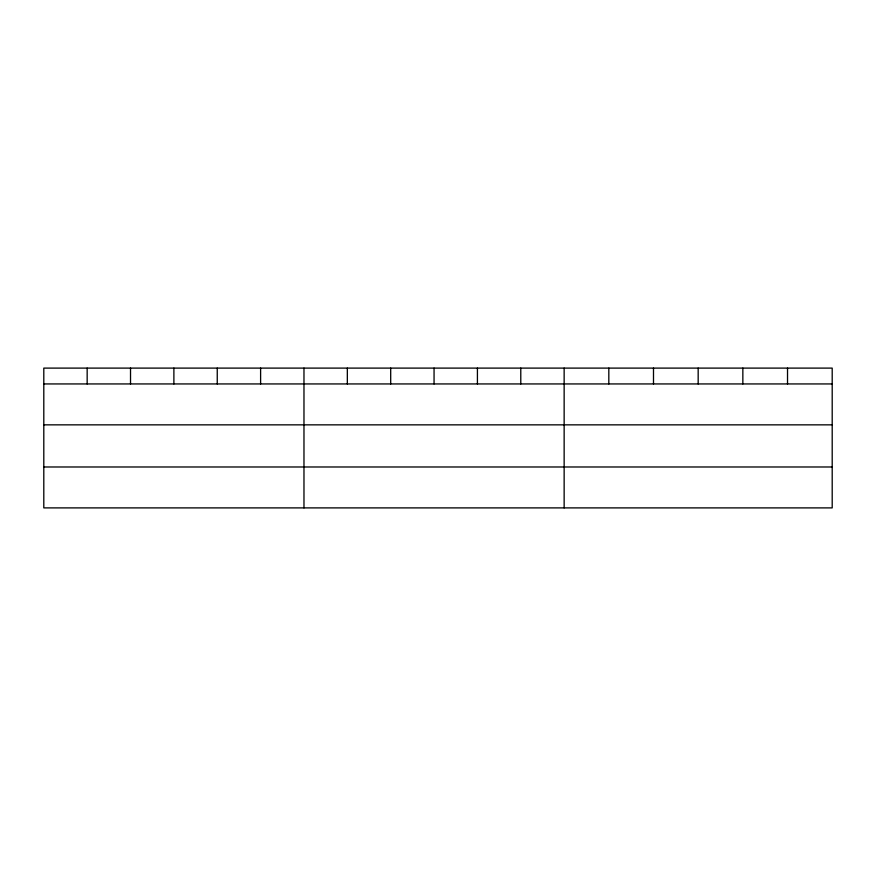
<?xml version="1.0" encoding="UTF-8"?>
<svg xmlns="http://www.w3.org/2000/svg" width="876" height="876" viewBox="0 0 876 876"><rect width="100%" height="100%" fill="white"/><g stroke="black" fill="none" stroke-linecap="round" stroke-linejoin="round"><path stroke-width="1.31" d="M832.2 424.849L832.2 368.106L43.8 368.106L43.8 507.894L832.2 507.894L832.2 424.849L43.8 424.849M43.8 383.94L832.2 383.94M43.8 466.985L832.2 466.985M787.524 368.106L787.524 383.94M742.848 368.106L742.848 383.94M698.172 368.106L698.172 383.94M653.496 368.106L653.496 383.94M608.82 368.106L608.82 383.94M564.144 368.106L564.144 507.894M520.782 368.106L520.782 383.94M477.42 368.106L477.42 383.94M434.058 368.106L434.058 383.94M390.696 368.106L390.696 383.94M347.334 368.106L347.334 383.94M303.972 368.106L303.972 507.894M260.61 368.106L260.61 383.94M217.248 368.106L217.248 383.94M173.886 368.106L173.886 383.94M130.524 368.106L130.524 383.94M87.162 368.106L87.162 383.94"/></g></svg>
